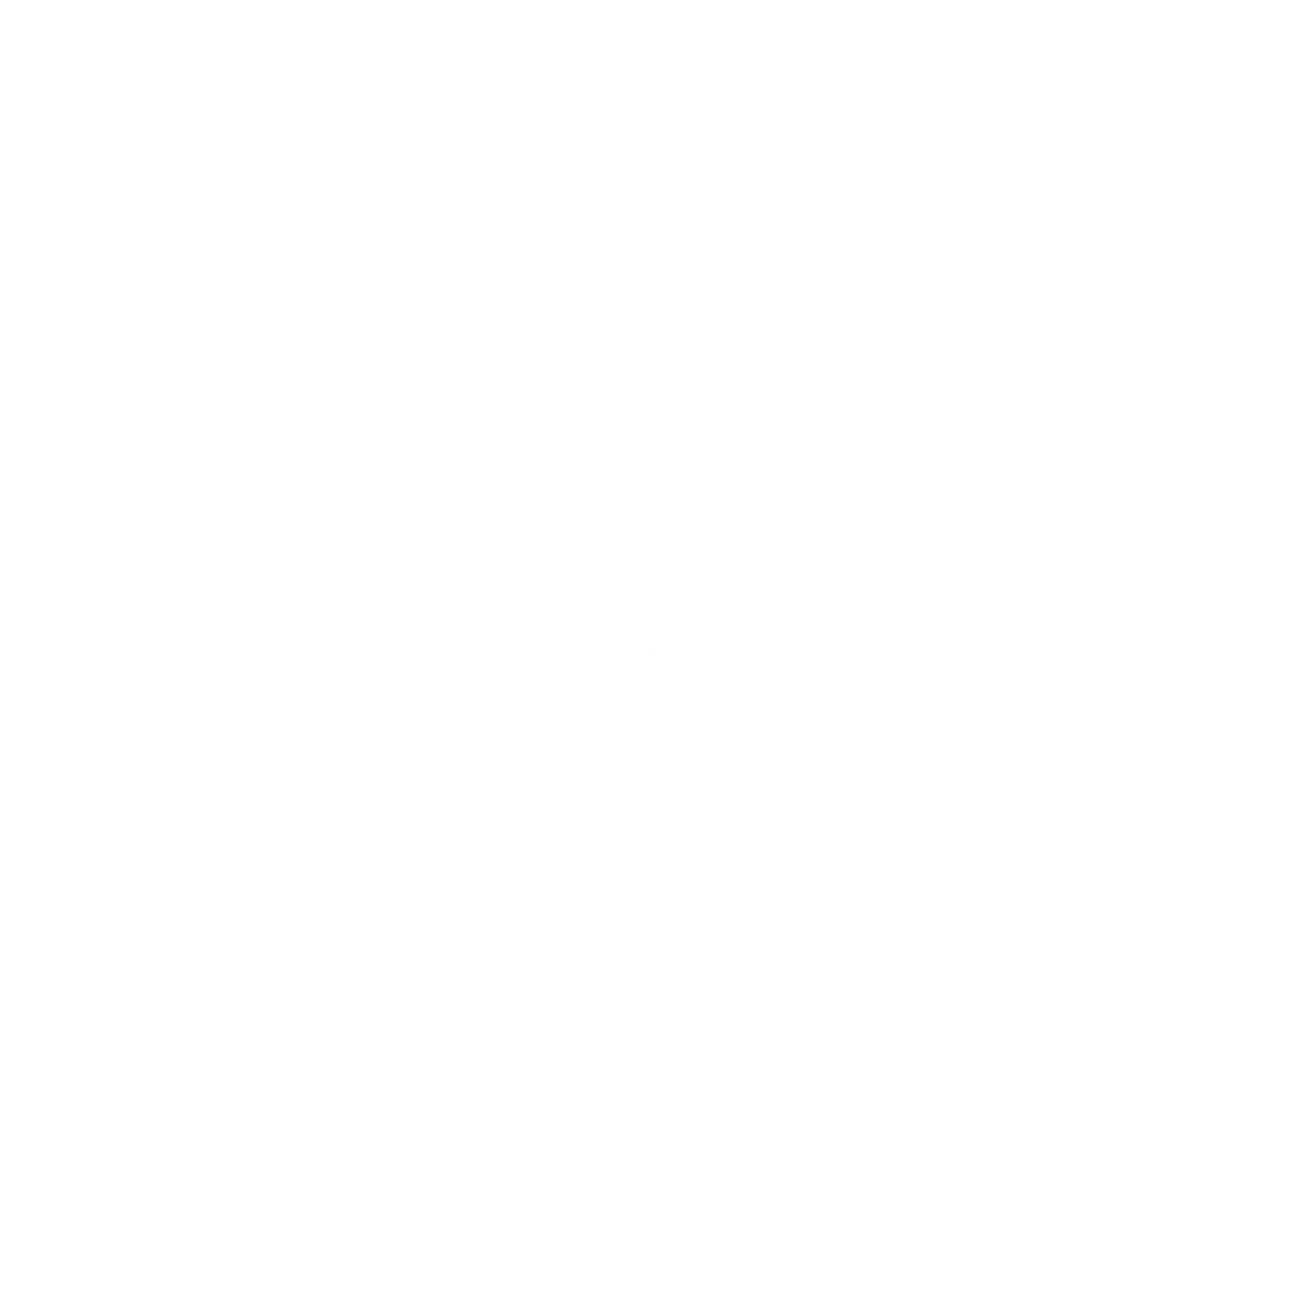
# Model space of a CAD drawing. Header units: inches. Extents: x 0 to 0, y 2 to 2.
import ezdxf

# ---------------------------------------------------------------- set-up
doc = ezdxf.new("R2010")
doc.units = ezdxf.units.IN
doc.header["$MEASUREMENT"] = 0

msp = doc.modelspace()

# ---------------------------------------------------------------- linework, layer by layer
msp.add_line((0, 2), (0, 2, 10))

doc.saveas('drawing.dxf')
